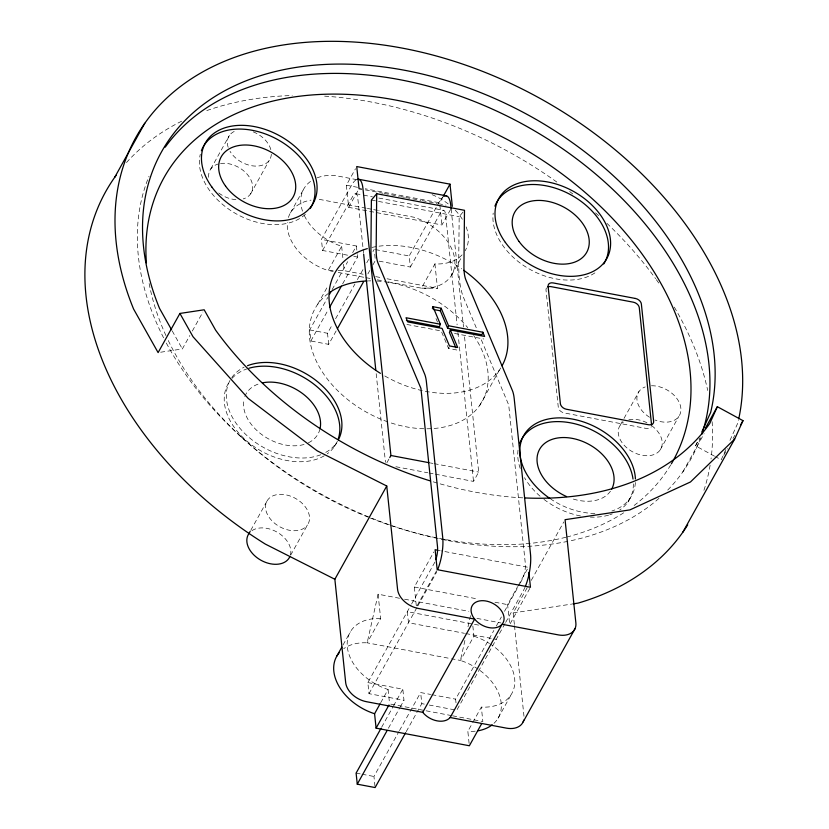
<?xml version="1.0" encoding="UTF-8"?>
<svg xmlns="http://www.w3.org/2000/svg" width="829" height="829" viewBox="0 0 829 829"><rect width="100%" height="100%" fill="white"/><g stroke="black" fill="none" stroke-linecap="round" stroke-linejoin="round"><path stroke-width="0.62" stroke-dasharray="4.14 3.11" d="M462.976 212.11L459.173 216.659L458.717 262.824A81.346 25.678 -79.3 0 0 463.618 297.704L477.152 329.89M399.516 598.258L378.097 594.206L367.154 642.827A47.75 32.87 29.1 0 0 343.703 648.672M464.914 640.496L460.427 660.444A47.75 32.87 29.1 0 1 478.074 669.127M468.002 626.776L470.52 615.564M456.789 350.004L448.562 348.449L449.152 346.76M714.505 456.178L695.552 445.857L697.116 442.406M725.852 449.515L721.199 459.815L715.624 456.779M729.986 440.354L737.748 423.173A335.403 230.876 29.1 0 0 738.577 419.598M210.721 169.023L229.395 135.448M250.586 193.924L269.27 160.36M160.671 352.221L182.359 348.947L189.831 335.517M192.328 331.04L202.908 312.025M290.492 212.794L303.984 188.556M450.489 209.613L441.94 224.97L348.677 207.354L346.356 185.199L355.506 168.743M347.558 255.187L322.574 250.472L321.414 239.394L351.517 185.313A26.476 8.363 -79.3 0 1 356.47 179.592M322.574 250.472L352.677 196.39A11.772 3.72 -79.3 0 1 357.755 197.799L362.998 247.861M348.677 207.354L358.439 189.81M304.367 215.633A47.75 32.87 29.1 0 0 341.652 246.296L328.16 270.544L333.196 271.497M317.745 304.233L328.222 285.414M336.149 330.926L328.678 344.356L310.844 340.988L309.683 329.911L327.745 297.466M332.108 289.632L347.672 261.663M352.657 252.71L356.397 245.995L321.414 239.394M310.844 340.988L328.284 309.663M342.605 283.922L357.558 257.073L357.299 254.617M328.678 344.356L327.517 333.279L332.502 324.326M335.61 318.73L354.916 284.046M357.413 279.57L363.641 268.378M366.75 262.793L368.625 259.436M372.977 251.601L374.221 249.363M367.91 273.871L369.786 270.513M372.895 264.917L375.382 260.441L374.48 251.819M250.783 530.291L267.591 500.074M379.133 261.145L410.365 267.052L409.205 255.964L439.297 201.893A26.476 8.363 -79.3 0 1 443.038 196.981M442.676 197.323L439.619 202.815L365.257 188.774M410.365 267.052L440.458 212.97A11.772 3.72 -79.3 0 1 445.546 214.369L457.111 324.781M462.074 254.866A47.75 32.87 29.1 0 1 434.924 263.912L421.433 288.16L384.874 281.259M334.356 446.655L336.439 442.924A61.781 42.528 29.1 0 1 325.237 452.675M290.647 555.192L307.455 524.985A23.533 16.207 29.1 0 0 285.673 494.799A23.533 16.207 29.1 0 0 269.446 517.804A23.533 16.207 29.1 0 0 307.455 524.985M451.67 274.99L462.095 256.265M386.884 462.748L389.184 458.603M343.04 644.972L350.408 631.75M479.711 405.412L499.431 369.983M378.097 594.206L380.646 618.579L367.154 642.827L450.344 658.537M416.293 605.709L414.334 587.015L433.836 551.979M435.349 474.188L473.514 481.4L478.696 472.074L464.313 334.709M367.838 682.578L402.821 689.189L403.982 700.267L368.998 693.666L367.838 682.578L411.08 604.89M411.712 603.761L434.303 563.171A11.772 3.72 -79.3 0 0 434.842 562.124M417.06 605.833L436.551 570.798M368.998 693.666L417.267 606.952M417.889 605.823L435.463 574.248A26.476 8.363 -79.3 0 0 436.665 571.896M380.718 702.712L388.076 689.49A47.75 32.87 29.1 0 1 347.33 647.045A47.75 32.87 29.1 0 1 380.646 618.579M381.641 727.23L392.853 707.085M393.474 705.966L402.821 689.189M388.407 728.235L399.619 708.101M400.241 706.982L403.982 700.267M374.977 786.317L373.941 776.472L398.853 731.717M399.474 730.598L420.645 692.557L430.645 694.443M406.241 731.603L421.806 703.634L420.645 692.557M472.841 625.936L473.919 636.195L460.427 660.444L451.598 658.775M529.824 588.403L509.7 624.569L507.607 604.631L517.669 586.549M518.301 585.419L528.363 567.337L441.401 550.912M456.012 702.857L455.618 699.158L493.846 630.486M496.353 625.978L501.379 616.963M504.509 611.325L519.576 584.258M520.208 583.129L522.083 579.751A11.772 3.72 -79.3 0 0 525.306 563.43L508.716 404.987L480.654 338.232M505.048 623.532L456.779 710.235L429.308 705.054M505.669 622.403L523.244 590.828A26.476 8.363 -79.3 0 0 525.596 585.813M514.363 624.403L513.161 612.932L528.788 584.839M531.285 580.352L563.803 521.938M620.289 425.07L623.408 419.484M624.03 418.365L638.972 391.506M469.11 743.354L467.846 731.354L472.147 723.634M472.758 722.536L481.348 707.106A47.75 32.87 29.1 0 0 514.55 685.448A47.75 32.87 29.1 0 0 490.54 644.195M498.094 718.183L511.586 693.946M627.885 502.084L629.957 498.353M660.153 449.981L678.837 416.417M695.552 445.857L699.914 438.033M682.785 471.96L704.122 433.629M723.686 455.339L727.427 448.624M733.033 438.562L734.898 435.204M513.161 612.932L571.647 604.092M333.092 270.586L328.16 270.544A47.75 32.87 29.1 0 1 287.404 222.234M338.035 270.627L344.201 270.679L363.112 274.244M434.924 263.912L437.474 288.295L421.433 288.16A47.75 32.87 29.1 0 0 454.748 259.695A47.75 32.87 29.1 0 0 414.003 217.25L378.708 210.576M356.916 179.675L334.222 175.385A47.75 32.87 29.1 0 0 317.072 177.872M346.356 185.199L357.693 187.344M365.351 189.903L382.998 193.23M384.262 193.468L399.381 196.328M400.645 196.566L404.428 197.281M405.682 197.52L420.811 200.369M422.075 200.608L437.194 203.468M438.458 203.706L446.023 205.136M355.89 193.717L362.252 194.919M363.516 195.157L372.428 196.836M378.791 198.038L443.67 210.286M371.392 200.079L459.173 216.659M366.107 208.203L320.73 199.634A47.75 32.87 29.1 0 0 316.999 199.582M367.361 208.442L372.408 209.395M373.672 209.633L377.454 210.338M375.475 249.602L409.205 255.964M353.807 256.368L357.558 257.073M375.713 276.627L380.76 277.58M387.06 278.772L437.474 288.295M338.242 272.451L364.708 277.446M365.972 277.684L371.009 278.637M377.319 279.829L383.62 281.021M406.915 324.471L441.204 330.947M454.51 333.455L483.721 338.978M309.683 329.911L327.517 333.279M430.355 462.945L432.904 463.421M434.178 463.66L478.696 472.074M395.91 466.737L427.712 472.748M428.987 472.986L434.075 473.95M437.619 550.197L440.137 550.674M414.334 587.015L477.359 598.921M495.006 602.248L507.607 604.631M404.562 599.201L468.841 611.346M476.924 618.382L500.871 622.911M478.561 625.107L407.319 611.657L408.479 622.734L464.458 633.304M465.732 633.553L496.26 639.314M431.888 694.681L455.618 699.158M421.806 703.634L424.303 704.111M390.842 704.132L424.873 710.567M426.137 710.805L451.339 715.562M452.603 715.8L482.851 721.51L481.348 707.106M356.107 773.105L360.864 773.996M362.055 774.224L373.941 776.472M442.489 539.068L447.784 540.529M238.98 434.935L242.669 438.251M172.204 330.906L182.359 348.947M436.002 318.574L437.474 322.077M441.691 332.118L448.562 348.449M514.488 625.677L523.98 716.246M451.131 208.898L463.504 327.009M457.909 332.481L473.514 481.4M439.878 205.271L441.94 224.97M363.133 249.146L363.672 254.285M376.179 373.672L385.464 462.25M356.397 245.995L357.164 253.384M341.652 246.296L342.999 259.135M343.538 264.264L344.201 270.679M388.076 689.49L389.589 703.894M305.404 214.255A61.781 42.528 29.1 0 1 235.695 213.561A61.781 42.528 29.1 0 1 200.286 154.298M651.615 425.619A23.533 16.207 29.1 0 1 658.454 451.898A23.533 16.207 29.1 0 1 626.921 447.929A23.533 16.207 29.1 0 1 623.398 422.065M628.848 419.795A23.533 16.207 29.1 0 1 649.594 424.251M633.366 483.877A61.781 42.528 29.1 0 1 619.74 509.99M612.185 513.918A61.781 42.528 29.1 0 1 609.802 514.757M608.579 515.141A61.781 42.528 29.1 0 1 590.372 517.109M580.424 515.928A61.781 42.528 29.1 0 1 543.865 499.317M540.062 496.208A61.781 42.528 29.1 0 1 524.519 477.722M520.229 468.447A61.781 42.528 29.1 0 1 518.198 449.069M635.377 482.53A61.781 42.528 29.1 0 1 611.875 511.027M594.87 513.452A61.781 42.528 29.1 0 1 550.974 499.193M320.74 454.748A61.781 42.528 29.1 0 1 249.239 437.588A61.781 42.528 29.1 0 1 231.094 378.563M231.778 377.547A61.781 42.528 29.1 0 1 244.058 367.226M337.372 441.256A61.781 42.528 29.1 0 1 327.268 453.815M324.212 455.815A61.781 42.528 29.1 0 1 249.57 443.287A61.781 42.528 29.1 0 1 229.706 381.278M232.037 378.366A61.781 42.528 29.1 0 1 246.586 369.009M319.973 428.997A41.191 28.352 29.1 0 1 306.347 443.681M304.046 444.458A41.191 28.352 29.1 0 1 261.228 434.158A41.191 28.352 29.1 0 1 244.099 398.925M244.835 396.542A41.191 28.352 29.1 0 1 260.016 383.475M594.901 272.886A61.781 42.528 29.1 0 1 528.208 268.399A61.781 42.528 29.1 0 1 493.193 213.094M610.445 491.193A41.191 28.352 29.1 0 1 570.963 498.312M271.332 154.329A23.533 16.207 29.1 0 1 254.316 166.049A23.533 16.207 29.1 0 1 230.037 151.334M228.172 147.303A23.533 16.207 29.1 0 1 236.752 130.485M253.218 131.852A23.533 16.207 29.1 0 1 270.845 149.697M546.518 287.964A5.886 4.052 29.1 0 0 546.01 290.046L558.311 407.495A5.886 4.052 29.1 0 0 564.269 412.956L646.558 428.5A5.886 4.052 29.1 0 0 651.345 426.728M220.535 163.51A23.533 16.207 29.1 0 1 249.508 177.344A23.533 16.207 29.1 0 1 243.229 198.898M235.923 199.634A23.533 16.207 29.1 0 1 217.343 191.872M208.701 177.323A23.533 16.207 29.1 0 1 218.068 164.049M252.016 530.633A23.533 16.207 29.1 0 1 278.212 532.819A23.533 16.207 29.1 0 1 290.523 554.684M651.439 385.765A23.533 16.207 29.1 0 1 680.858 408.106A23.533 16.207 29.1 0 1 655.024 420.013M649.542 417.246A23.533 16.207 29.1 0 1 645.18 386.915M126.495 162.536A335.403 230.876 29.1 0 1 182.712 120.671M206.784 110.589A335.403 230.876 29.1 0 1 292.233 95.532M324.647 96.143A335.403 230.876 29.1 0 1 559.202 183.758M569.668 191.551A335.403 230.876 29.1 0 1 572.756 193.934M595.523 212.877A335.403 230.876 29.1 0 1 600.217 217.105M606.932 223.364A335.403 230.876 29.1 0 1 655.604 278.658M656.33 279.663A335.403 230.876 29.1 0 1 659.387 283.964M674.298 307.113A335.403 230.876 29.1 0 1 707.707 390.449M712.132 421.733A335.403 230.876 29.1 0 1 711.033 458.997M710.111 465.183A335.403 230.876 29.1 0 1 703.282 492.198M473.701 335.569A95.625 65.823 29.1 0 1 474.955 411.122A95.625 65.823 29.1 0 1 389.019 422.272M387.796 421.847A95.625 65.823 29.1 0 1 315.735 359.91A95.625 65.823 29.1 0 1 329.3 292.73M368.366 280.907A95.625 65.823 29.1 0 1 370.812 280.865M377.071 281.041A95.625 65.823 29.1 0 1 383.464 281.611M384.749 281.777A95.625 65.823 29.1 0 1 467.711 327.642M700.598 437.857A305.984 210.628 29.1 0 1 666.506 491.307M658.972 498.374A305.984 210.628 29.1 0 1 569.057 541.109M567.813 541.368A305.984 210.628 29.1 0 1 165.935 342.325M163.593 337.838A305.984 210.628 29.1 0 1 149.033 176.256M522.726 497.846A305.984 210.628 29.1 0 1 431.774 481.38M670.702 464.955A291.269 200.504 29.1 0 1 632.071 507.016M623.667 512.809A291.269 200.504 29.1 0 1 567.088 536.954M565.896 537.265A291.269 200.504 29.1 0 1 370.356 518.032M368.003 517.089A291.269 200.504 29.1 0 1 168.1 340.149M165.976 335.631A291.269 200.504 29.1 0 1 148.785 281.57M500.789 367.952A95.625 65.823 29.1 0 1 384.677 375.91M371.941 247.425A95.625 65.823 29.1 0 1 461.691 268.855M302.544 211.177A47.75 32.87 29.1 0 1 311.735 180.587M432.085 194.67A47.75 32.87 29.1 0 1 449.08 204.597M455.318 210.276A47.75 32.87 29.1 0 1 463.069 220.452M466.157 226.897A47.75 32.87 29.1 0 1 465.162 250.752M473.919 636.195A47.75 32.87 29.1 0 1 489.493 643.522M288.399 217.478A47.75 32.87 29.1 0 1 311.02 200.121M480.074 670.547A47.75 32.87 29.1 0 1 493.1 724.1M475.224 731.178A47.75 32.87 29.1 0 1 467.846 731.354"/><path stroke-width="1.24" d="M525.596 585.813A26.476 8.363 -79.3 0 0 530.498 554.104L514.229 398.77A37.181 11.741 -79.3 0 0 512.519 390.842L465.898 279.912A32.538 10.269 -79.3 0 1 463.939 265.964L464.489 210.297L376.708 193.717L376.159 249.384A32.538 10.269 -79.3 0 0 378.117 263.342L424.738 374.262A37.181 11.741 -79.3 0 1 426.448 382.19L442.717 537.524A26.476 8.363 -79.3 0 1 437.816 569.233M432.375 308.398L432.966 306.699L441.194 308.253L448.551 325.766L447.67 328.294L481.96 334.771L482.841 332.242L448.551 325.766M447.67 328.294L440.313 310.792L441.194 308.253M432.966 306.699L440.323 324.212L439.432 326.74L406.417 320.512M482.841 332.242L484.613 336.439L450.323 329.963L449.432 332.502L455.805 347.672M701.8 432.033L710.65 412.438A305.984 210.628 29.1 0 0 404.687 70.289A305.984 210.628 29.1 0 0 159.51 308.357L171.572 329.776M682.785 532.28L734.681 439.049L742.991 420.655L717.344 406.697L709.769 423.474A305.984 210.628 29.1 0 1 525.275 497.96M114.671 177.375L144.774 123.293M430.541 480.996A305.984 210.628 29.1 0 1 215.623 330.16L204.162 309.787L179.914 313.445L158.111 352.605L133.614 309.082A335.403 230.876 29.1 0 1 399.122 47.533A335.403 230.876 29.1 0 1 738.836 418.407M329.621 294.108L330.864 291.87M329.527 307.424L341.361 286.16M337.403 328.688L363.558 281.705M250.151 531.41L248.907 533.648A23.533 16.207 29.1 0 0 260.803 560.166A23.533 16.207 29.1 0 0 289.829 556.715M443.287 196.235L450.002 184.162L356.729 166.546L359.05 188.711L361.568 189.188M389.765 457.567L390.915 455.494L362.947 188.473A26.476 8.363 -79.3 0 0 357.641 179.219M523.741 720.142A20.59 14.176 29.1 0 1 506.405 728.131L450.168 717.51A17.658 12.155 29.1 0 1 422.738 712.329L366.501 701.707A20.59 14.176 29.1 0 1 345.672 682.568L334.854 579.253L386.749 486.012L317.186 450.831L248.213 398.459L193.033 336.75L179.914 313.445M336.906 655.988L341.817 647.169M481.628 723.717L469.359 745.758L376.086 728.142L374.584 713.738L380.096 703.821M376.086 728.142L388.967 705.002M381.019 728.349L356.107 773.105L357.268 784.182L375.102 787.55L405.619 732.722M357.268 784.182L387.164 730.473M422.738 712.329L474.634 619.097L418.396 608.476A20.59 14.176 29.1 0 1 397.568 589.336L386.749 486.012M450.168 717.51L502.063 624.268A17.658 12.155 29.1 0 0 487.203 601.253A17.658 12.155 29.1 0 0 473.463 617.47A17.658 12.155 29.1 0 0 502.063 624.268L558.3 634.89A20.59 14.176 29.1 0 0 575.875 623.004L565.057 519.69L629.905 509.897L690.464 481.981L734.681 439.049M523.14 721.904L575.036 628.672M705.51 427.961L717.344 406.697M740.504 425.132L742.991 420.655M376.708 193.717L371.392 200.079L370.936 246.244A81.346 25.678 -79.3 0 0 375.838 281.135L420.935 388.407L437.525 546.85A11.772 3.72 -79.3 0 1 435.826 559.648M572.922 603.895L578.01 603.129A335.403 230.876 29.1 0 0 687.738 524.819M358.739 179.282L446.52 195.862M433.256 309.455L440.313 310.792M440.323 324.212L406.034 317.735L407.795 321.932L442.085 328.408L449.442 345.921L457.681 347.475L450.323 329.963M390.915 455.494L429.08 462.706M437.619 550.197L435.101 549.72L437.184 569.668L530.456 587.274L528.892 572.321M334.854 579.253L265.29 544.073A335.403 230.876 29.1 0 1 116.133 175.333M651.584 425.101L639.283 307.663A5.886 4.052 29.1 0 0 633.335 302.191L551.036 286.647A5.886 4.052 29.1 0 0 547.793 286.938M450.002 184.162L452.323 206.328M451.131 208.898L450.727 205.053A26.476 8.363 -79.3 0 0 444.251 196.172M363.672 254.285L375.775 369.817M519.752 443.266A61.781 42.528 29.1 0 1 579.999 425.215A61.781 42.528 29.1 0 1 633.014 479.058M201.395 150.723A61.781 42.528 29.1 0 1 276.337 138.847A61.781 42.528 29.1 0 1 310.212 208.525M549.948 498.498A61.781 42.528 29.1 0 1 547.316 419.225A61.781 42.528 29.1 0 1 635.418 478.955M247.477 365.713A61.781 42.528 29.1 0 1 317.621 381.754A61.781 42.528 29.1 0 1 338.377 439.764M249.011 368.221A61.781 42.528 29.1 0 1 314.626 384.749A61.781 42.528 29.1 0 1 338.253 438.914M262.43 382.863A41.191 28.352 29.1 0 1 303.435 394.231A41.191 28.352 29.1 0 1 320.201 427.94M494.913 206.152A61.781 42.528 29.1 0 1 569.855 194.287A61.781 42.528 29.1 0 1 603.73 263.954M566.57 496.571A41.191 28.352 29.1 0 1 538.456 451.712A41.191 28.352 29.1 0 1 587.429 443.598A41.191 28.352 29.1 0 1 611.729 489.089M330.356 291.995A95.625 65.823 29.1 0 1 367.092 280.948M165.22 147.168A305.984 210.628 29.1 0 1 519.534 122.464A305.984 210.628 29.1 0 1 701.883 434.189M146.401 262.824A291.269 200.504 29.1 0 1 462.105 119.034A291.269 200.504 29.1 0 1 671.355 463.857M380.407 373.351A95.625 65.823 29.1 0 1 367.34 248.607M463.732 270.285A95.625 65.823 29.1 0 1 502.042 365.827M492.229 724.815A47.75 32.87 29.1 0 1 477.556 730.867M374.584 713.738A47.75 32.87 29.1 0 1 339.134 652.848M635.408 298.461L553.109 282.917A5.886 4.052 29.1 0 0 548.093 286.316L560.394 403.764A5.886 4.052 29.1 0 0 566.342 409.225L648.641 424.769A5.886 4.052 29.1 0 0 653.656 421.381L641.356 303.932A5.886 4.052 29.1 0 0 635.408 298.461M211.82 186.971A61.781 42.528 29.1 0 0 311.6 205.81A61.781 42.528 29.1 0 0 254.399 126.588A61.781 42.528 29.1 0 0 211.82 186.971M519.089 241.519A41.191 28.352 29.1 0 0 585.606 254.078A41.191 28.352 29.1 0 0 547.472 201.26A41.191 28.352 29.1 0 0 519.089 241.519M505.348 242.4A61.781 42.528 29.1 0 0 605.118 261.249A61.781 42.528 29.1 0 0 547.917 182.017A61.781 42.528 29.1 0 0 505.348 242.4M225.561 186.09A41.191 28.352 29.1 0 0 292.077 198.649A41.191 28.352 29.1 0 0 253.943 145.831A41.191 28.352 29.1 0 0 225.561 186.09"/></g></svg>
